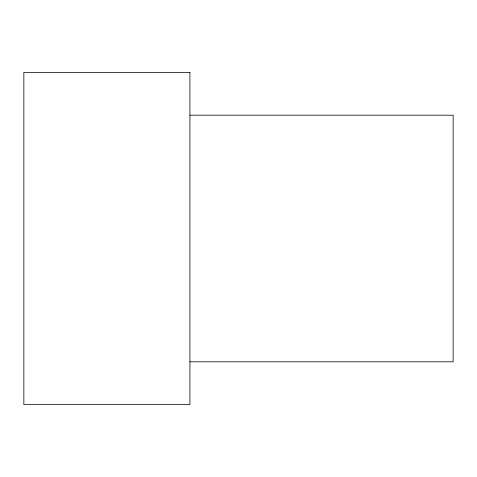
<?xml version="1.0" encoding="UTF-8"?>
<svg xmlns="http://www.w3.org/2000/svg" width="477" height="477" viewBox="0 0 477 477"><rect width="100%" height="100%" fill="white"/><g stroke="black" fill="none" stroke-linecap="round" stroke-linejoin="round"><path stroke-width="0.72" d="M189.924 115.19L453.15 115.19L453.15 361.81L189.924 361.81M189.924 72.426L23.85 72.426L23.85 404.574L189.924 404.574L189.924 72.426"/></g></svg>
